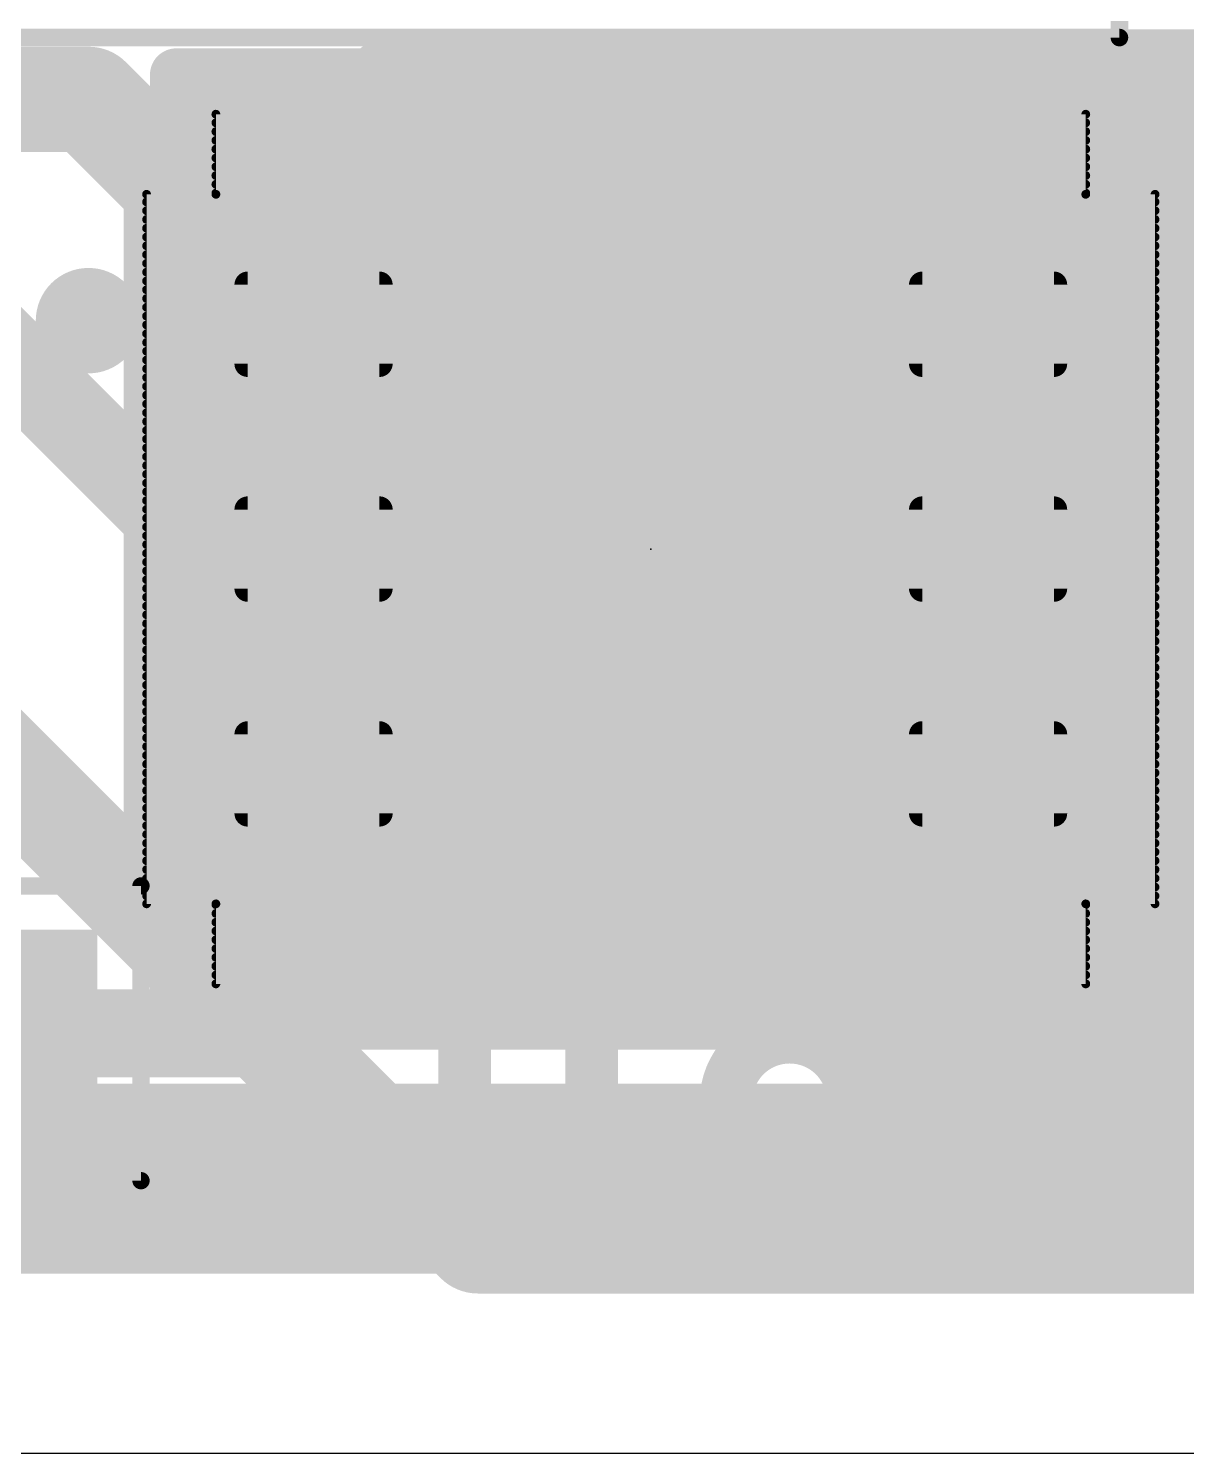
# Model space of a CAD drawing. Extents: x 23.6 to 57.9, y 14.1 to 54.9.
# Drawn here: x 33.701 to 37.049, y 14.085 to 18.205 of the extents above; entities that cross this region are included whole.
import ezdxf

# ---------------------------------------------------------------- set-up
doc = ezdxf.new("R2010")
doc.units = 0
for name, color, linetype in [('1', 12, 'CONTINUOUS'), ('15', 30, 'CONTINUOUS'), ('16', 132, 'CONTINUOUS'), ('2', 41, 'CONTINUOUS'), ('20', 31, 'CONTINUOUS'), ('21', 253, 'CONTINUOUS'), ('22', 253, 'CONTINUOUS'), ('23', 53, 'CONTINUOUS'), ('25', 253, 'CONTINUOUS'), ('39', 12, 'CONTINUOUS'), ('51', 253, 'CONTINUOUS'), ('52', 253, 'CONTINUOUS')]:
    doc.layers.add(name, color=color, linetype=linetype)

# ---------------------------------------------------------------- blocks, each defined once
blk = doc.blocks.new('RECT')
blk.add_solid([(-0.5, -0.5), (0.5, -0.5), (-0.5, 0.5), (0.5, 0.5)])
blk = doc.blocks.new('RECT73152X48768R25')
at = {"const_width": 0.0381}
blk.add_lwpolyline([(0.2096, -0.1143), (0.2096, 0.1143, 0.4142), (0.1905, 0.1333), (-0.1905, 0.1333, 0.4142), (-0.2096, 0.1143), (-0.2096, -0.1143, 0.4142), (-0.1905, -0.1333), (0.1905, -0.1333, 0.4142)], format="xyb", close=True, dxfattribs=at)
blk.add_solid([(-0.2, -0.1238), (0.2, -0.1238), (-0.2, 0.1238), (0.2, 0.1238)])

msp = doc.modelspace()

# ---------------------------------------------------------------- linework, layer by layer
at = {"layer": '1'}
for points, const_width in [([(33.6, 18), (33.2, 18.4)], 0.3048), ([(37.3, 18), (34.8, 18)], 0.4064), ([(33.875, 18), (33.6, 18)], 0.3048), ([(34.0875, 17.7875), (33.875, 18)], 0.3048), ([(34.8, 18), (34.525, 17.725)], 0.3048), ([(34.525, 17.35), (34.0875, 17.7875)], 0.3048), ([(34.525, 17.725), (34.525, 17.35)], 0.3048), ([(33.2738, 17.6262), (34.2, 16.7)], 0.254), ([(36.475, 17.35), (37.8762, 17.35)], 0.254), ([(34.2, 16.7), (34.525, 16.7)], 0.254), ([(34.525, 16.7), (35.5, 16.7)], 0.254), ([(35.5, 16.7), (36.475, 16.7)], 0.254), ([(36.475, 16.7), (37, 16.7)], 0.254), ([(37, 16.7), (37.2, 16.5)], 0.254), ([(34.525, 16.05), (34.525, 15.425)], 0.254), ([(36.475, 16.05), (36.475, 15.425)], 0.254), ([(34.525, 15.425), (34.4, 15.3)], 0.254), ([(36.475, 15.425), (36.7, 15.2)], 0.254), ([(34.4, 15.3), (33.6, 15.3)], 0.254), ([(36.7, 15.2), (39.8, 15.2)], 0.254), ([(46.8, 14.9), (29.7, 14.9)], 0.508)]:
    msp.add_lwpolyline(points, dxfattribs=dict(at, const_width=const_width))
for points, const_width in [([(34.8, 18.1016, 1), (34.8, 17.8984)], 0.2032), ([(33.5461, 17.9461, 1), (33.6539, 18.0539)], 0.1524), ([(33.9289, 18.0539, 1), (33.8211, 17.9461)], 0.1524), ([(33.875, 17.9238, 1), (33.875, 18.0762)], 0.1524), ([(34.8539, 17.9461, 1), (34.7461, 18.0539)], 0.1524), ([(34.1414, 17.8414, 1), (34.0336, 17.7336)], 0.1524), ([(34.0336, 17.7336, 1), (34.1414, 17.8414)], 0.1524), ([(34.6012, 17.725, 1), (34.4488, 17.725)], 0.1524), ([(34.4711, 17.7789, 1), (34.5789, 17.6711)], 0.1524), ([(34.4711, 17.2961, 1), (34.5789, 17.4039)], 0.1524), ([(36.475, 17.4135, 1), (36.475, 17.2865)], 0.127), ([(34.4488, 17.35, 1), (34.6012, 17.35)], 0.1524), ([(34.2, 16.7635, 1), (34.2, 16.6365)], 0.127), ([(34.525, 16.7635, 1), (34.525, 16.6365)], 0.127), ([(34.525, 16.6365, 1), (34.525, 16.7635)], 0.127), ([(35.5, 16.7635, 1), (35.5, 16.6365)], 0.127), ([(35.5, 16.6365, 1), (35.5, 16.7635)], 0.127), ([(36.475, 16.7635, 1), (36.475, 16.6365)], 0.127), ([(36.475, 16.6365, 1), (36.475, 16.7635)], 0.127), ([(37.0449, 16.7449, 1), (36.9551, 16.6551)], 0.127), ([(37, 16.6365, 1), (37, 16.7635)], 0.127), ([(34.1551, 16.6551, 1), (34.2449, 16.7449)], 0.127), ([(34.5885, 16.05, 1), (34.4615, 16.05)], 0.127), ([(36.5385, 16.05, 1), (36.4115, 16.05)], 0.127), ([(34.5699, 15.3801, 1), (34.4801, 15.4699)], 0.127), ([(36.5199, 15.4699, 1), (36.4301, 15.3801)], 0.127), ([(34.4615, 15.425, 1), (34.5885, 15.425)], 0.127), ([(36.4115, 15.425, 1), (36.5385, 15.425)], 0.127), ([(34.4, 15.2365, 1), (34.4, 15.3635)], 0.127), ([(34.3551, 15.3449, 1), (34.4449, 15.2551)], 0.127), ([(36.7, 15.2635, 1), (36.7, 15.1365)], 0.127), ([(36.6551, 15.1551, 1), (36.7449, 15.2449)], 0.127)]:
    msp.add_lwpolyline(points, format="xyb", dxfattribs=dict(at, const_width=const_width))
at = {"layer": '15', "const_width": 0.3048}
for points in [[(32.7, 17), (35, 14.7)], [(35, 14.7), (45.9, 14.7)]]:
    msp.add_lwpolyline(points, dxfattribs=at)
at = {"layer": '15', "const_width": 0.1524}
for points in [[(35, 14.7762, 1), (35, 14.6238)], [(34.9461, 14.6461, 1), (35.0539, 14.7539)]]:
    msp.add_lwpolyline(points, format="xyb", dxfattribs=at)
at = {"layer": '2', "const_width": 0.19}
msp.add_lwpolyline([(32.1, 14.7), (45.9, 14.7)], dxfattribs=at)
at = {"layer": '20'}
msp.add_line((54.709, 14.085), (26.004, 14.085), dxfattribs=at)
at = {"layer": '21', "const_width": 0.1524}
for points in [[(36.8716, 18.0716), (34.1284, 18.0716)], [(34.1284, 18.0716), (34.1284, 17.7922)], [(36.8716, 17.7922), (36.8716, 18.0716)], [(34.1284, 15.6078), (34.1284, 15.3284)], [(36.8716, 15.3284), (36.8716, 15.6078)], [(34.1284, 15.3284), (36.8716, 15.3284)]]:
    msp.add_lwpolyline(points, dxfattribs=at)
at = {"layer": '21'}
for points, const_width in [([(34.1284, 18.1097, 1), (34.1284, 18.0335)], 0.0762), ([(34.1665, 18.0716, 1), (34.0903, 18.0716)], 0.0762), ([(36.9097, 18.0716, 1), (36.8335, 18.0716)], 0.0762), ([(36.8716, 18.0335, 1), (36.8716, 18.1097)], 0.0762), ([(34.0903, 17.7922, 1), (34.1665, 17.7922)], 0.0762), ([(36.8335, 17.7922, 1), (36.9097, 17.7922)], 0.0762), ([(33.9506, 17.3604, 1), (33.7982, 17.3604)], 0.1524), ([(33.7982, 17.3604, 1), (33.9506, 17.3604)], 0.1524), ([(33.8363, 17.3604, 1), (33.7601, 17.3604)], 0.0762), ([(33.9887, 17.3604, 1), (33.9125, 17.3604)], 0.0762), ([(33.7601, 17.3604, 1), (33.8363, 17.3604)], 0.0762), ([(33.9125, 17.3604, 1), (33.9887, 17.3604)], 0.0762), ([(34.1665, 15.6078, 1), (34.0903, 15.6078)], 0.0762), ([(36.9097, 15.6078, 1), (36.8335, 15.6078)], 0.0762), ([(34.1284, 15.3665, 1), (34.1284, 15.2903)], 0.0762), ([(36.8716, 15.2903, 1), (36.8716, 15.3665)], 0.0762), ([(34.0903, 15.3284, 1), (34.1665, 15.3284)], 0.0762), ([(36.8335, 15.3284, 1), (36.9097, 15.3284)], 0.0762)]:
    msp.add_lwpolyline(points, format="xyb", dxfattribs=dict(at, const_width=const_width))
at = {"layer": '22', "const_width": 0.127}
msp.add_lwpolyline([(31.192, 14.837), (35.692, 14.837)], dxfattribs=at)
at = {"layer": '22', "const_width": 0.0635}
msp.add_lwpolyline([(35.692, 14.8053, 1), (35.692, 14.8688)], format="xyb", dxfattribs=at)
at = {"layer": '23', "const_width": 0.1524}
for points in [[(35.5, 16.446), (35.5, 16.954)], [(35.246, 16.7), (35.754, 16.7)]]:
    msp.add_lwpolyline(points, dxfattribs=at)
at = {"layer": '23', "const_width": 0.0762}
for points in [[(35.5381, 16.954, 1), (35.4619, 16.954)], [(35.246, 16.7381, 1), (35.246, 16.6619)], [(35.754, 16.6619, 1), (35.754, 16.7381)], [(35.4619, 16.446, 1), (35.5381, 16.446)]]:
    msp.add_lwpolyline(points, format="xyb", dxfattribs=at)
at = {"layer": '23'}
msp.add_point((35.5, 16.7), dxfattribs=at)
at = {"layer": '25', "const_width": 0.1524}
for points in [[(34.962, 15.2888), (34.962, 14.8118)], [(35.3289, 14.8118), (35.3289, 15.2888)], [(35.7179, 15.0687), (35.7179, 15.1054)], [(36.0848, 15.1054), (36.0848, 14.9219)], [(36.0848, 14.9219), (35.8647, 14.9219)]]:
    msp.add_lwpolyline(points, dxfattribs=at)
at = {"layer": '25'}
for points, const_width in [([(35.0001, 15.2888, 1), (34.9239, 15.2888)], 0.0762), ([(35.367, 15.2888, 1), (35.2908, 15.2888)], 0.0762), ([(36.0848, 15.1054, 1), (35.7179, 15.1054)], 0.1524), ([(35.756, 15.1054, 1), (35.6798, 15.1054)], 0.0762), ([(36.1229, 15.1054, 1), (36.0467, 15.1054)], 0.0762), ([(35.7179, 15.0687, 0.4142), (35.8647, 14.9219)], 0.1524), ([(35.756, 15.0687, 1), (35.6798, 15.0687)], 0.0762), ([(35.6798, 15.1054, 1), (35.756, 15.1054)], 0.0762), ([(36.0467, 15.1054, 1), (36.1229, 15.1054)], 0.0762), ([(35.6798, 15.0687, 1), (35.756, 15.0687)], 0.0762), ([(35.7913, 14.6284, 0.4142), (36.0848, 14.9219)], 0.1524), ([(35.8647, 14.96, 1), (35.8647, 14.8838)], 0.0762), ([(35.8647, 14.8838, 1), (35.8647, 14.96)], 0.0762), ([(36.1229, 14.9219, 1), (36.0467, 14.9219)], 0.0762), ([(36.0848, 14.8838, 1), (36.0848, 14.96)], 0.0762), ([(36.0467, 14.9219, 1), (36.1229, 14.9219)], 0.0762), ([(34.962, 14.8118, 1), (35.3289, 14.8118)], 0.1524), ([(35.0001, 14.8118, 1), (34.9239, 14.8118)], 0.0762), ([(35.367, 14.8118, 1), (35.2908, 14.8118)], 0.0762), ([(34.9239, 14.8118, 1), (35.0001, 14.8118)], 0.0762), ([(35.2908, 14.8118, 1), (35.367, 14.8118)], 0.0762), ([(35.7913, 14.6665, 1), (35.7913, 14.5903)], 0.0762)]:
    msp.add_lwpolyline(points, format="xyb", dxfattribs=dict(at, const_width=const_width))
at = {"layer": '39'}
for points, const_width in [([(36.8546, 19.5789), (36.8546, 18.1789)], 0.0508), ([(36.8546, 18.1789), (33.6546, 18.1789)], 0.0508), ([(34.23, 17.716), (34.23, 17.97)], 0.1524), ([(34.23, 17.97), (36.77, 17.97)], 0.1524), ([(36.77, 17.97), (36.77, 17.716)], 0.1524), ([(34.2427, 17.7258), (34.2427, 17.9573)], 0.0254), ([(34.2427, 17.9573), (36.7573, 17.9573)], 0.0254), ([(36.7573, 17.9573), (36.7573, 17.7258)], 0.0254), ([(34.2427, 17.9324), (36.7573, 17.9324)], 0.0254), ([(34.2427, 17.907), (36.7573, 17.907)], 0.0254), ([(34.2427, 17.8816), (36.7573, 17.8816)], 0.0254), ([(34.2427, 17.8562), (36.7573, 17.8562)], 0.0254), ([(34.2427, 17.8308), (36.7573, 17.8308)], 0.0254), ([(34.2427, 17.8054), (36.7573, 17.8054)], 0.0254), ([(34.0522, 15.684), (34.0522, 17.716)], 0.1524), ([(34.0522, 17.716), (34.23, 17.716)], 0.1524), ([(34.2427, 17.78), (36.7573, 17.78)], 0.0254), ([(34.2427, 17.7546), (36.7573, 17.7546)], 0.0254), ([(36.9478, 17.716), (36.77, 17.716)], 0.1524), ([(36.9478, 17.716), (36.9478, 15.684)], 0.1524), ([(34.0424, 15.6742), (34.0424, 17.7258)], 0.0254), ([(34.0424, 17.7258), (34.2427, 17.7258)], 0.0254), ([(34.2427, 17.7292), (36.7573, 17.7292)], 0.0254), ([(36.7573, 17.7258), (36.9576, 17.7258)], 0.0254), ([(36.9576, 17.7258), (36.9576, 15.6742)], 0.0254), ([(34.0424, 17.7038), (36.9576, 17.7038)], 0.0254), ([(34.0424, 17.6784), (36.9576, 17.6784)], 0.0254), ([(34.0424, 17.653), (36.9576, 17.653)], 0.0254), ([(34.0424, 17.6276), (36.9576, 17.6276)], 0.0254), ([(34.0424, 17.6022), (36.9576, 17.6022)], 0.0254), ([(34.0424, 17.5768), (36.9576, 17.5768)], 0.0254), ([(34.0424, 17.5514), (36.9576, 17.5514)], 0.0254), ([(34.0424, 17.526), (36.9576, 17.526)], 0.0254), ([(34.0424, 17.5006), (36.9576, 17.5006)], 0.0254), ([(34.0424, 17.4752), (36.9576, 17.4752)], 0.0254), ([(34.0424, 17.4498), (36.9576, 17.4498)], 0.0254), ([(34.0424, 17.4244), (36.9576, 17.4244)], 0.0254), ([(34.0424, 17.399), (36.9576, 17.399)], 0.0254), ([(34.0424, 17.3736), (36.9576, 17.3736)], 0.0254), ([(34.0424, 17.3482), (36.9576, 17.3482)], 0.0254), ([(34.0424, 17.3228), (36.9576, 17.3228)], 0.0254), ([(34.0424, 17.2974), (36.9576, 17.2974)], 0.0254), ([(34.0424, 17.272), (36.9576, 17.272)], 0.0254), ([(34.0424, 17.2466), (36.9576, 17.2466)], 0.0254), ([(34.0424, 17.2212), (36.9576, 17.2212)], 0.0254), ([(34.0424, 17.1958), (36.9576, 17.1958)], 0.0254), ([(34.0424, 17.1704), (36.9576, 17.1704)], 0.0254), ([(34.0424, 17.145), (36.9576, 17.145)], 0.0254), ([(34.0424, 17.1196), (36.9576, 17.1196)], 0.0254), ([(34.0424, 17.0942), (36.9576, 17.0942)], 0.0254), ([(34.0424, 17.0688), (36.9576, 17.0688)], 0.0254), ([(34.0424, 17.0434), (36.9576, 17.0434)], 0.0254), ([(34.0424, 17.018), (36.9576, 17.018)], 0.0254), ([(34.0424, 16.9926), (36.9576, 16.9926)], 0.0254), ([(34.0424, 16.9672), (36.9576, 16.9672)], 0.0254), ([(34.0424, 16.9418), (36.9576, 16.9418)], 0.0254), ([(34.0424, 16.9164), (36.9576, 16.9164)], 0.0254), ([(34.0424, 16.891), (36.9576, 16.891)], 0.0254), ([(34.0424, 16.8656), (36.9576, 16.8656)], 0.0254), ([(34.0424, 16.8402), (36.9576, 16.8402)], 0.0254), ([(34.0424, 16.8148), (36.9576, 16.8148)], 0.0254), ([(34.0424, 16.7894), (36.9576, 16.7894)], 0.0254), ([(34.0424, 16.764), (36.9576, 16.764)], 0.0254), ([(34.0424, 16.7386), (36.9576, 16.7386)], 0.0254), ([(34.0424, 16.7132), (36.9576, 16.7132)], 0.0254), ([(34.0424, 16.6878), (36.9576, 16.6878)], 0.0254), ([(34.0424, 16.6624), (36.9576, 16.6624)], 0.0254), ([(34.0424, 16.637), (36.9576, 16.637)], 0.0254), ([(34.0424, 16.6116), (36.9576, 16.6116)], 0.0254), ([(34.0424, 16.5862), (36.9576, 16.5862)], 0.0254), ([(34.0424, 16.5608), (36.9576, 16.5608)], 0.0254), ([(34.0424, 16.5354), (36.9576, 16.5354)], 0.0254), ([(34.0424, 16.51), (36.9576, 16.51)], 0.0254), ([(34.0424, 16.4846), (36.9576, 16.4846)], 0.0254), ([(34.0424, 16.4592), (36.9576, 16.4592)], 0.0254), ([(34.0424, 16.4338), (36.9576, 16.4338)], 0.0254), ([(34.0424, 16.4084), (36.9576, 16.4084)], 0.0254), ([(34.0424, 16.383), (36.9576, 16.383)], 0.0254), ([(34.0424, 16.3576), (36.9576, 16.3576)], 0.0254), ([(34.0424, 16.3322), (36.9576, 16.3322)], 0.0254), ([(34.0424, 16.3068), (36.9576, 16.3068)], 0.0254), ([(34.0424, 16.2814), (36.9576, 16.2814)], 0.0254), ([(34.0424, 16.256), (36.9576, 16.256)], 0.0254), ([(34.0424, 16.2306), (36.9576, 16.2306)], 0.0254), ([(34.0424, 16.2052), (36.9576, 16.2052)], 0.0254), ([(34.0424, 16.1798), (36.9576, 16.1798)], 0.0254), ([(34.0424, 16.1544), (36.9576, 16.1544)], 0.0254), ([(34.0424, 16.129), (36.9576, 16.129)], 0.0254), ([(34.0424, 16.1036), (36.9576, 16.1036)], 0.0254), ([(34.0424, 16.0782), (36.9576, 16.0782)], 0.0254), ([(34.0424, 16.0528), (36.9576, 16.0528)], 0.0254), ([(34.0424, 16.0274), (36.9576, 16.0274)], 0.0254), ([(34.0424, 16.002), (36.9576, 16.002)], 0.0254), ([(34.0424, 15.9766), (36.9576, 15.9766)], 0.0254), ([(34.0424, 15.9512), (36.9576, 15.9512)], 0.0254), ([(34.0424, 15.9258), (36.9576, 15.9258)], 0.0254), ([(34.0424, 15.9004), (36.9576, 15.9004)], 0.0254), ([(34.0424, 15.875), (36.9576, 15.875)], 0.0254), ([(34.0424, 15.8496), (36.9576, 15.8496)], 0.0254), ([(34.0424, 15.8242), (36.9576, 15.8242)], 0.0254), ([(34.0424, 15.7988), (36.9576, 15.7988)], 0.0254), ([(34.0424, 15.7734), (36.9576, 15.7734)], 0.0254), ([(34.0262, 15.7262), (32.1738, 15.7262)], 0.05), ([(34.0522, 15.684), (34.23, 15.684)], 0.1524), ([(34.0262, 14.8738), (34.0262, 15.7262)], 0.05), ([(34.0424, 15.748), (36.9576, 15.748)], 0.0254), ([(34.23, 15.43), (34.23, 15.684)], 0.1524), ([(36.9478, 15.684), (36.77, 15.684)], 0.1524), ([(36.77, 15.684), (36.77, 15.43)], 0.1524), ([(34.0424, 15.7226), (36.9576, 15.7226)], 0.0254), ([(34.0424, 15.6972), (36.9576, 15.6972)], 0.0254), ([(34.2427, 15.6742), (34.0424, 15.6742)], 0.0254), ([(34.2427, 15.4427), (34.2427, 15.6742)], 0.0254), ([(34.2427, 15.6718), (36.7573, 15.6718)], 0.0254), ([(34.2427, 15.6464), (36.7573, 15.6464)], 0.0254), ([(36.9576, 15.6742), (36.7573, 15.6742)], 0.0254), ([(36.7573, 15.6742), (36.7573, 15.4427)], 0.0254), ([(34.2427, 15.621), (36.7573, 15.621)], 0.0254), ([(34.2427, 15.5956), (36.7573, 15.5956)], 0.0254), ([(34.2427, 15.5702), (36.7573, 15.5702)], 0.0254), ([(34.2427, 15.5448), (36.7573, 15.5448)], 0.0254), ([(36.77, 15.43), (34.23, 15.43)], 0.1524), ([(34.2427, 15.5194), (36.7573, 15.5194)], 0.0254), ([(34.2427, 15.494), (36.7573, 15.494)], 0.0254), ([(34.2427, 15.4686), (36.7573, 15.4686)], 0.0254), ([(34.2427, 15.4432), (36.7573, 15.4432)], 0.0254), ([(36.7573, 15.4427), (34.2427, 15.4427)], 0.0254), ([(32.1738, 14.8738), (34.0262, 14.8738)], 0.05)]:
    msp.add_lwpolyline(points, dxfattribs=dict(at, const_width=const_width))
for points, const_width in [([(36.8419, 18.1789, 1), (36.8673, 18.1789)], 0.0254), ([(36.8546, 18.1662, 1), (36.8546, 18.1916)], 0.0254), ([(34.2681, 17.97, 1), (34.1919, 17.97)], 0.0762), ([(34.23, 18.0081, 1), (34.23, 17.9319)], 0.0762), ([(36.8081, 17.97, 1), (36.7319, 17.97)], 0.0762), ([(36.77, 17.9319, 1), (36.77, 18.0081)], 0.0762), ([(34.2427, 17.9637, 1), (34.2427, 17.9509)], 0.0127), ([(34.249, 17.9573, 1), (34.2364, 17.9573)], 0.0127), ([(36.7636, 17.9573, 1), (36.751, 17.9573)], 0.0127), ([(36.7573, 17.9509, 1), (36.7573, 17.9637)], 0.0127), ([(34.2427, 17.9388, 1), (34.2427, 17.9261)], 0.0127), ([(36.7573, 17.9261, 1), (36.7573, 17.9388)], 0.0127), ([(34.2427, 17.9134, 1), (34.2427, 17.9006)], 0.0127), ([(34.2427, 17.888, 1), (34.2427, 17.8753)], 0.0127), ([(36.7573, 17.9006, 1), (36.7573, 17.9134)], 0.0127), ([(36.7573, 17.8753, 1), (36.7573, 17.888)], 0.0127), ([(34.2427, 17.8626, 1), (34.2427, 17.8498)], 0.0127), ([(34.2427, 17.8372, 1), (34.2427, 17.8244)], 0.0127), ([(36.7573, 17.8498, 1), (36.7573, 17.8626)], 0.0127), ([(36.7573, 17.8244, 1), (36.7573, 17.8372)], 0.0127), ([(34.2427, 17.8118, 1), (34.2427, 17.7991)], 0.0127), ([(36.7573, 17.7991, 1), (36.7573, 17.8118)], 0.0127), ([(34.0903, 17.716, 1), (34.0141, 17.716)], 0.0762), ([(34.0522, 17.7541, 1), (34.0522, 17.6779)], 0.0762), ([(34.23, 17.6779, 1), (34.23, 17.7541)], 0.0762), ([(34.2427, 17.7864, 1), (34.2427, 17.7736)], 0.0127), ([(34.2427, 17.761, 1), (34.2427, 17.7482)], 0.0127), ([(36.77, 17.7541, 1), (36.77, 17.6779)], 0.0762), ([(36.7573, 17.7736, 1), (36.7573, 17.7864)], 0.0127), ([(36.7573, 17.7482, 1), (36.7573, 17.761)], 0.0127), ([(36.9859, 17.716, 1), (36.9097, 17.716)], 0.0762), ([(36.9478, 17.6779, 1), (36.9478, 17.7541)], 0.0762), ([(34.0424, 17.7322, 1), (34.0424, 17.7194)], 0.0127), ([(34.0487, 17.7258, 1), (34.0361, 17.7258)], 0.0127), ([(34.1919, 17.716, 1), (34.2681, 17.716)], 0.0762), ([(34.2427, 17.7356, 1), (34.2427, 17.7229)], 0.0127), ([(34.2364, 17.7258, 1), (34.249, 17.7258)], 0.0127), ([(34.2427, 17.7194, 1), (34.2427, 17.7322)], 0.0127), ([(36.7319, 17.716, 1), (36.8081, 17.716)], 0.0762), ([(36.7573, 17.7322, 1), (36.7573, 17.7194)], 0.0127), ([(36.751, 17.7258, 1), (36.7636, 17.7258)], 0.0127), ([(36.7573, 17.7229, 1), (36.7573, 17.7356)], 0.0127), ([(36.9639, 17.7258, 1), (36.9513, 17.7258)], 0.0127), ([(36.9576, 17.7194, 1), (36.9576, 17.7322)], 0.0127), ([(34.0424, 17.7102, 1), (34.0424, 17.6974)], 0.0127), ([(34.0424, 17.6848, 1), (34.0424, 17.672)], 0.0127), ([(36.9576, 17.6974, 1), (36.9576, 17.7102)], 0.0127), ([(36.9576, 17.672, 1), (36.9576, 17.6848)], 0.0127), ([(34.0424, 17.6594, 1), (34.0424, 17.6467)], 0.0127), ([(34.0424, 17.634, 1), (34.0424, 17.6212)], 0.0127), ([(36.9576, 17.6467, 1), (36.9576, 17.6594)], 0.0127), ([(36.9576, 17.6212, 1), (36.9576, 17.634)], 0.0127), ([(34.0424, 17.6086, 1), (34.0424, 17.5958)], 0.0127), ([(36.9576, 17.5958, 1), (36.9576, 17.6086)], 0.0127), ([(34.0424, 17.5832, 1), (34.0424, 17.5705)], 0.0127), ([(34.0424, 17.5578, 1), (34.0424, 17.545)], 0.0127), ([(36.9576, 17.5705, 1), (36.9576, 17.5832)], 0.0127), ([(36.9576, 17.545, 1), (36.9576, 17.5578)], 0.0127), ([(34.0424, 17.5324, 1), (34.0424, 17.5196)], 0.0127), ([(34.0424, 17.507, 1), (34.0424, 17.4943)], 0.0127), ([(36.9576, 17.5196, 1), (36.9576, 17.5324)], 0.0127), ([(36.9576, 17.4943, 1), (36.9576, 17.507)], 0.0127), ([(34.0424, 17.4816, 1), (34.0424, 17.4688)], 0.0127), ([(36.9576, 17.4688, 1), (36.9576, 17.4816)], 0.0127), ([(34.0424, 17.4562, 1), (34.0424, 17.4434)], 0.0127), ([(34.0424, 17.4308, 1), (34.0424, 17.4181)], 0.0127), ([(36.9576, 17.4434, 1), (36.9576, 17.4562)], 0.0127), ([(36.9576, 17.4181, 1), (36.9576, 17.4308)], 0.0127), ([(34.0424, 17.4054, 1), (34.0424, 17.3926)], 0.0127), ([(36.9576, 17.3926, 1), (36.9576, 17.4054)], 0.0127), ([(34.0424, 17.38, 1), (34.0424, 17.3672)], 0.0127), ([(34.0424, 17.3546, 1), (34.0424, 17.3419)], 0.0127), ([(36.9576, 17.3672, 1), (36.9576, 17.38)], 0.0127), ([(36.9576, 17.3419, 1), (36.9576, 17.3546)], 0.0127), ([(34.0424, 17.3292, 1), (34.0424, 17.3164)], 0.0127), ([(34.0424, 17.3038, 1), (34.0424, 17.291)], 0.0127), ([(36.9576, 17.3164, 1), (36.9576, 17.3292)], 0.0127), ([(36.9576, 17.291, 1), (36.9576, 17.3038)], 0.0127), ([(34.0424, 17.2784, 1), (34.0424, 17.2657)], 0.0127), ([(36.9576, 17.2657, 1), (36.9576, 17.2784)], 0.0127), ([(34.0424, 17.253, 1), (34.0424, 17.2402)], 0.0127), ([(34.0424, 17.2276, 1), (34.0424, 17.2148)], 0.0127), ([(36.9576, 17.2402, 1), (36.9576, 17.253)], 0.0127), ([(36.9576, 17.2148, 1), (36.9576, 17.2276)], 0.0127), ([(34.0424, 17.2022, 1), (34.0424, 17.1895)], 0.0127), ([(34.0424, 17.1768, 1), (34.0424, 17.164)], 0.0127), ([(36.9576, 17.1895, 1), (36.9576, 17.2022)], 0.0127), ([(36.9576, 17.164, 1), (36.9576, 17.1768)], 0.0127), ([(34.0424, 17.1514, 1), (34.0424, 17.1386)], 0.0127), ([(36.9576, 17.1386, 1), (36.9576, 17.1514)], 0.0127), ([(34.0424, 17.126, 1), (34.0424, 17.1133)], 0.0127), ([(34.0424, 17.1006, 1), (34.0424, 17.0878)], 0.0127), ([(36.9576, 17.1133, 1), (36.9576, 17.126)], 0.0127), ([(36.9576, 17.0878, 1), (36.9576, 17.1006)], 0.0127), ([(34.0424, 17.0752, 1), (34.0424, 17.0624)], 0.0127), ([(36.9576, 17.0624, 1), (36.9576, 17.0752)], 0.0127), ([(34.0424, 17.0498, 1), (34.0424, 17.0371)], 0.0127), ([(34.0424, 17.0244, 1), (34.0424, 17.0116)], 0.0127), ([(36.9576, 17.0371, 1), (36.9576, 17.0498)], 0.0127), ([(36.9576, 17.0116, 1), (36.9576, 17.0244)], 0.0127), ([(34.0424, 16.999, 1), (34.0424, 16.9862)], 0.0127), ([(34.0424, 16.9736, 1), (34.0424, 16.9609)], 0.0127), ([(36.9576, 16.9862, 1), (36.9576, 16.999)], 0.0127), ([(36.9576, 16.9609, 1), (36.9576, 16.9736)], 0.0127), ([(34.0424, 16.9482, 1), (34.0424, 16.9354)], 0.0127), ([(36.9576, 16.9354, 1), (36.9576, 16.9482)], 0.0127), ([(34.0424, 16.9228, 1), (34.0424, 16.91)], 0.0127), ([(34.0424, 16.8974, 1), (34.0424, 16.8847)], 0.0127), ([(36.9576, 16.91, 1), (36.9576, 16.9228)], 0.0127), ([(36.9576, 16.8847, 1), (36.9576, 16.8974)], 0.0127), ([(34.0424, 16.872, 1), (34.0424, 16.8592)], 0.0127), ([(34.0424, 16.8466, 1), (34.0424, 16.8338)], 0.0127), ([(36.9576, 16.8592, 1), (36.9576, 16.872)], 0.0127), ([(36.9576, 16.8338, 1), (36.9576, 16.8466)], 0.0127), ([(34.0424, 16.8212, 1), (34.0424, 16.8085)], 0.0127), ([(36.9576, 16.8085, 1), (36.9576, 16.8212)], 0.0127), ([(34.0424, 16.7958, 1), (34.0424, 16.783)], 0.0127), ([(34.0424, 16.7704, 1), (34.0424, 16.7576)], 0.0127), ([(36.9576, 16.783, 1), (36.9576, 16.7958)], 0.0127), ([(36.9576, 16.7576, 1), (36.9576, 16.7704)], 0.0127), ([(34.0424, 16.745, 1), (34.0424, 16.7323)], 0.0127), ([(36.9576, 16.7323, 1), (36.9576, 16.745)], 0.0127), ([(34.0424, 16.7196, 1), (34.0424, 16.7068)], 0.0127), ([(34.0424, 16.6942, 1), (34.0424, 16.6814)], 0.0127), ([(36.9576, 16.7068, 1), (36.9576, 16.7196)], 0.0127), ([(36.9576, 16.6814, 1), (36.9576, 16.6942)], 0.0127), ([(34.0424, 16.6688, 1), (34.0424, 16.6561)], 0.0127), ([(34.0424, 16.6434, 1), (34.0424, 16.6306)], 0.0127), ([(36.9576, 16.6561, 1), (36.9576, 16.6688)], 0.0127), ([(36.9576, 16.6306, 1), (36.9576, 16.6434)], 0.0127), ([(34.0424, 16.618, 1), (34.0424, 16.6052)], 0.0127), ([(36.9576, 16.6052, 1), (36.9576, 16.618)], 0.0127), ([(34.0424, 16.5926, 1), (34.0424, 16.5799)], 0.0127), ([(34.0424, 16.5672, 1), (34.0424, 16.5544)], 0.0127), ([(36.9576, 16.5799, 1), (36.9576, 16.5926)], 0.0127), ([(36.9576, 16.5544, 1), (36.9576, 16.5672)], 0.0127), ([(34.0424, 16.5418, 1), (34.0424, 16.529)], 0.0127), ([(34.0424, 16.5164, 1), (34.0424, 16.5037)], 0.0127), ([(36.9576, 16.529, 1), (36.9576, 16.5418)], 0.0127), ([(36.9576, 16.5037, 1), (36.9576, 16.5164)], 0.0127), ([(34.0424, 16.491, 1), (34.0424, 16.4782)], 0.0127), ([(36.9576, 16.4782, 1), (36.9576, 16.491)], 0.0127), ([(34.0424, 16.4656, 1), (34.0424, 16.4528)], 0.0127), ([(34.0424, 16.4402, 1), (34.0424, 16.4275)], 0.0127), ([(36.9576, 16.4528, 1), (36.9576, 16.4656)], 0.0127), ([(36.9576, 16.4275, 1), (36.9576, 16.4402)], 0.0127), ([(34.0424, 16.4148, 1), (34.0424, 16.402)], 0.0127), ([(36.9576, 16.402, 1), (36.9576, 16.4148)], 0.0127), ([(34.0424, 16.3894, 1), (34.0424, 16.3766)], 0.0127), ([(34.0424, 16.364, 1), (34.0424, 16.3513)], 0.0127), ([(36.9576, 16.3766, 1), (36.9576, 16.3894)], 0.0127), ([(36.9576, 16.3513, 1), (36.9576, 16.364)], 0.0127), ([(34.0424, 16.3386, 1), (34.0424, 16.3258)], 0.0127), ([(34.0424, 16.3132, 1), (34.0424, 16.3004)], 0.0127), ([(36.9576, 16.3258, 1), (36.9576, 16.3386)], 0.0127), ([(36.9576, 16.3004, 1), (36.9576, 16.3132)], 0.0127), ([(34.0424, 16.2878, 1), (34.0424, 16.2751)], 0.0127), ([(36.9576, 16.2751, 1), (36.9576, 16.2878)], 0.0127), ([(34.0424, 16.2624, 1), (34.0424, 16.2496)], 0.0127), ([(34.0424, 16.237, 1), (34.0424, 16.2242)], 0.0127), ([(36.9576, 16.2496, 1), (36.9576, 16.2624)], 0.0127), ([(36.9576, 16.2242, 1), (36.9576, 16.237)], 0.0127), ([(34.0424, 16.2116, 1), (34.0424, 16.1989)], 0.0127), ([(34.0424, 16.1862, 1), (34.0424, 16.1734)], 0.0127), ([(36.9576, 16.1989, 1), (36.9576, 16.2116)], 0.0127), ([(36.9576, 16.1734, 1), (36.9576, 16.1862)], 0.0127), ([(34.0424, 16.1608, 1), (34.0424, 16.1481)], 0.0127), ([(36.9576, 16.1481, 1), (36.9576, 16.1608)], 0.0127), ([(34.0424, 16.1354, 1), (34.0424, 16.1227)], 0.0127), ([(34.0424, 16.11, 1), (34.0424, 16.0972)], 0.0127), ([(36.9576, 16.1227, 1), (36.9576, 16.1354)], 0.0127), ([(36.9576, 16.0972, 1), (36.9576, 16.11)], 0.0127), ([(34.0424, 16.0846, 1), (34.0424, 16.0719)], 0.0127), ([(36.9576, 16.0719, 1), (36.9576, 16.0846)], 0.0127), ([(34.0424, 16.0592, 1), (34.0424, 16.0465)], 0.0127), ([(34.0424, 16.0338, 1), (34.0424, 16.021)], 0.0127), ([(36.9576, 16.0465, 1), (36.9576, 16.0592)], 0.0127), ([(36.9576, 16.021, 1), (36.9576, 16.0338)], 0.0127), ([(34.0424, 16.0084, 1), (34.0424, 15.9957)], 0.0127), ([(34.0424, 15.983, 1), (34.0424, 15.9703)], 0.0127), ([(36.9576, 15.9957, 1), (36.9576, 16.0084)], 0.0127), ([(36.9576, 15.9703, 1), (36.9576, 15.983)], 0.0127), ([(34.0424, 15.9575, 1), (34.0424, 15.9449)], 0.0127), ([(36.9576, 15.9449, 1), (36.9576, 15.9575)], 0.0127), ([(34.0424, 15.9322, 1), (34.0424, 15.9195)], 0.0127), ([(34.0424, 15.9068, 1), (34.0424, 15.8941)], 0.0127), ([(36.9576, 15.9195, 1), (36.9576, 15.9322)], 0.0127), ([(36.9576, 15.8941, 1), (36.9576, 15.9068)], 0.0127), ([(34.0424, 15.8813, 1), (34.0424, 15.8687)], 0.0127), ([(36.9576, 15.8687, 1), (36.9576, 15.8813)], 0.0127), ([(34.0424, 15.8559, 1), (34.0424, 15.8433)], 0.0127), ([(34.0424, 15.8306, 1), (34.0424, 15.8179)], 0.0127), ([(36.9576, 15.8433, 1), (36.9576, 15.8559)], 0.0127), ([(36.9576, 15.8179, 1), (36.9576, 15.8306)], 0.0127), ([(34.0424, 15.7797, 1), (34.0424, 15.7671)], 0.0127), ([(34.0424, 15.8051, 1), (34.0424, 15.7925)], 0.0127), ([(36.9576, 15.7925, 1), (36.9576, 15.8051)], 0.0127), ([(36.9576, 15.7671, 1), (36.9576, 15.7797)], 0.0127), ([(34.0522, 15.7221, 1), (34.0522, 15.6459)], 0.0762), ([(34.0387, 15.7262, 1), (34.0137, 15.7262)], 0.025), ([(34.0262, 15.7137, 1), (34.0262, 15.7387)], 0.025), ([(34.0424, 15.7544, 1), (34.0424, 15.7417)], 0.0127), ([(34.2681, 15.684, 1), (34.1919, 15.684)], 0.0762), ([(34.23, 15.6459, 1), (34.23, 15.7221)], 0.0762), ([(36.77, 15.7221, 1), (36.77, 15.6459)], 0.0762), ([(36.8081, 15.684, 1), (36.7319, 15.684)], 0.0762), ([(36.9478, 15.6459, 1), (36.9478, 15.7221)], 0.0762), ([(36.9576, 15.7417, 1), (36.9576, 15.7544)], 0.0127), ([(34.0141, 15.684, 1), (34.0903, 15.684)], 0.0762), ([(34.0424, 15.7035, 1), (34.0424, 15.6909)], 0.0127), ([(34.0424, 15.7289, 1), (34.0424, 15.7163)], 0.0127), ([(36.9097, 15.684, 1), (36.9859, 15.684)], 0.0762), ([(36.9576, 15.7163, 1), (36.9576, 15.7289)], 0.0127), ([(36.9576, 15.6909, 1), (36.9576, 15.7035)], 0.0127), ([(34.0424, 15.6806, 1), (34.0424, 15.6679)], 0.0127), ([(34.0361, 15.6742, 1), (34.0487, 15.6742)], 0.0127), ([(34.2427, 15.6782, 1), (34.2427, 15.6655)], 0.0127), ([(34.249, 15.6742, 1), (34.2364, 15.6742)], 0.0127), ([(34.2427, 15.6527, 1), (34.2427, 15.6401)], 0.0127), ([(34.2427, 15.6679, 1), (34.2427, 15.6806)], 0.0127), ([(36.7573, 15.6806, 1), (36.7573, 15.6679)], 0.0127), ([(36.7636, 15.6742, 1), (36.751, 15.6742)], 0.0127), ([(36.7573, 15.6655, 1), (36.7573, 15.6782)], 0.0127), ([(36.7573, 15.6401, 1), (36.7573, 15.6527)], 0.0127), ([(36.9513, 15.6742, 1), (36.9639, 15.6742)], 0.0127), ([(36.9576, 15.6679, 1), (36.9576, 15.6806)], 0.0127), ([(34.2427, 15.6273, 1), (34.2427, 15.6147)], 0.0127), ([(36.7573, 15.6147, 1), (36.7573, 15.6273)], 0.0127), ([(34.2427, 15.602, 1), (34.2427, 15.5893)], 0.0127), ([(34.2427, 15.5766, 1), (34.2427, 15.5639)], 0.0127), ([(36.7573, 15.5893, 1), (36.7573, 15.602)], 0.0127), ([(36.7573, 15.5639, 1), (36.7573, 15.5766)], 0.0127), ([(34.2427, 15.5511, 1), (34.2427, 15.5385)], 0.0127), ([(36.7573, 15.5385, 1), (36.7573, 15.5511)], 0.0127), ([(34.23, 15.4681, 1), (34.23, 15.3919)], 0.0762), ([(34.2427, 15.5258, 1), (34.2427, 15.5131)], 0.0127), ([(34.2427, 15.5004, 1), (34.2427, 15.4877)], 0.0127), ([(36.77, 15.3919, 1), (36.77, 15.4681)], 0.0762), ([(36.7573, 15.5131, 1), (36.7573, 15.5258)], 0.0127), ([(36.7573, 15.4877, 1), (36.7573, 15.5004)], 0.0127), ([(34.1919, 15.43, 1), (34.2681, 15.43)], 0.0762), ([(34.2427, 15.4496, 1), (34.2427, 15.4369)], 0.0127), ([(34.2427, 15.4749, 1), (34.2427, 15.4623)], 0.0127), ([(34.2427, 15.449, 1), (34.2427, 15.4364)], 0.0127), ([(36.7319, 15.43, 1), (36.8081, 15.43)], 0.0762), ([(36.7573, 15.4623, 1), (36.7573, 15.4749)], 0.0127), ([(36.7573, 15.4369, 1), (36.7573, 15.4496)], 0.0127), ([(36.7573, 15.4364, 1), (36.7573, 15.449)], 0.0127), ([(34.2364, 15.4427, 1), (34.249, 15.4427)], 0.0127), ([(36.751, 15.4427, 1), (36.7636, 15.4427)], 0.0127), ([(34.0137, 14.8738, 1), (34.0387, 14.8738)], 0.025), ([(34.0262, 14.8613, 1), (34.0262, 14.8863)], 0.025)]:
    msp.add_lwpolyline(points, format="xyb", dxfattribs=dict(at, const_width=const_width))
at = {"layer": '51', "const_width": 0.1524}
for points in [[(35.8048, 17.716), (34.484, 17.716)], [(34.484, 17.716), (34.484, 15.684)], [(36.516, 17.716), (35.8048, 17.716)], [(36.516, 15.684), (36.516, 17.716)], [(34.484, 15.684), (36.516, 15.684)]]:
    msp.add_lwpolyline(points, dxfattribs=at)
at = {"layer": '51'}
for points, const_width in [([(34.484, 17.7541, 1), (34.484, 17.6779)], 0.0762), ([(34.5221, 17.716, 1), (34.4459, 17.716)], 0.0762), ([(35.1952, 17.6906, 1), (35.8048, 17.716)], 0.1524), ([(35.2333, 17.6922, 1), (35.1571, 17.689)], 0.0762), ([(35.8048, 17.7541, 1), (35.8048, 17.6779)], 0.0762), ([(35.8429, 17.7176, 1), (35.7667, 17.7144)], 0.0762), ([(35.8048, 17.6779, 1), (35.8048, 17.7541)], 0.0762), ([(36.5541, 17.716, 1), (36.4779, 17.716)], 0.0762), ([(36.516, 17.6779, 1), (36.516, 17.7541)], 0.0762), ([(34.484, 15.7221, 1), (34.484, 15.6459)], 0.0762), ([(36.516, 15.6459, 1), (36.516, 15.7221)], 0.0762), ([(34.4459, 15.684, 1), (34.5221, 15.684)], 0.0762), ([(36.4779, 15.684, 1), (36.5541, 15.684)], 0.0762)]:
    msp.add_lwpolyline(points, format="xyb", dxfattribs=dict(at, const_width=const_width))
at = {"layer": '52', "const_width": 0.2032}
msp.add_lwpolyline([(29.442, 14.837), (37.442, 14.837)], dxfattribs=at)

# ---------------------------------------------------------------- block references
at = {"layer": '1'}
for p in [(34.525, 17.35), (34.525, 16.7), (34.525, 16.05)]:
    msp.add_blockref('RECT73152X48768R25', p, dxfattribs=at)
for p, xscale, yscale in [((35.5, 16.7), 0.9906, 1.6002), ((33.6, 15.3), 0.6, 0.6)]:
    msp.add_blockref('RECT', p, dxfattribs=dict(at, xscale=xscale, yscale=yscale))
at = {"layer": '1', "rotation": 180}
for p in [(36.475, 17.35), (36.475, 16.7), (36.475, 16.05)]:
    msp.add_blockref('RECT73152X48768R25', p, dxfattribs=at)
at = {"layer": '16', "xscale": 3.4, "yscale": 1.6, "rotation": 270}
msp.add_blockref('RECT', (36.842, 16.337), dxfattribs=at)

doc.saveas('drawing.dxf')
